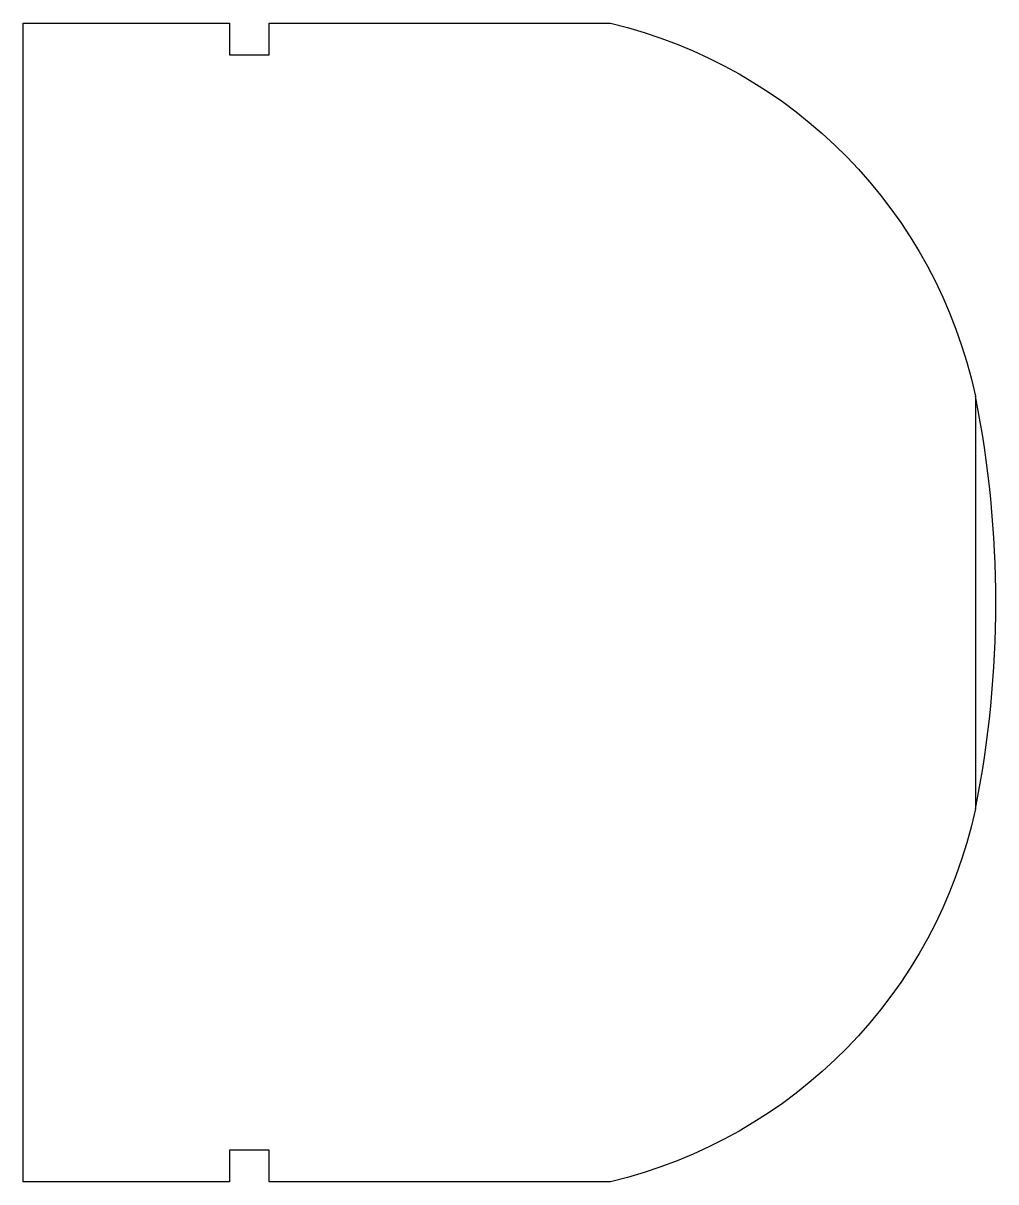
# Model space of a CAD drawing. Header units: millimetres. Extents: x 0 to 30.6, y 0 to 36.5.
import ezdxf

# ---------------------------------------------------------------- set-up
doc = ezdxf.new("R2010")
doc.units = ezdxf.units.MM
doc.layers.get('0').update_dxf_attribs({"linetype": 'CONTINUOUS'})

msp = doc.modelspace()

# ---------------------------------------------------------------- linework, layer by layer
msp.add_lwpolyline([(30, 24.75), (30, 11.75, -0.288792), (18.5, 0), (7.75, 0), (7.75, 1), (6.5, 1), (6.5, 0), (0, 0), (0, 36.5), (6.5, 36.5), (6.5, 35.5), (7.75, 35.5), (7.75, 36.5), (18.5, 36.5, -0.288792)], format="xyb", close=True)
msp.add_arc((-2.603, 18.25), 33.245, -11.275, 11.275)

doc.saveas('drawing.dxf')
